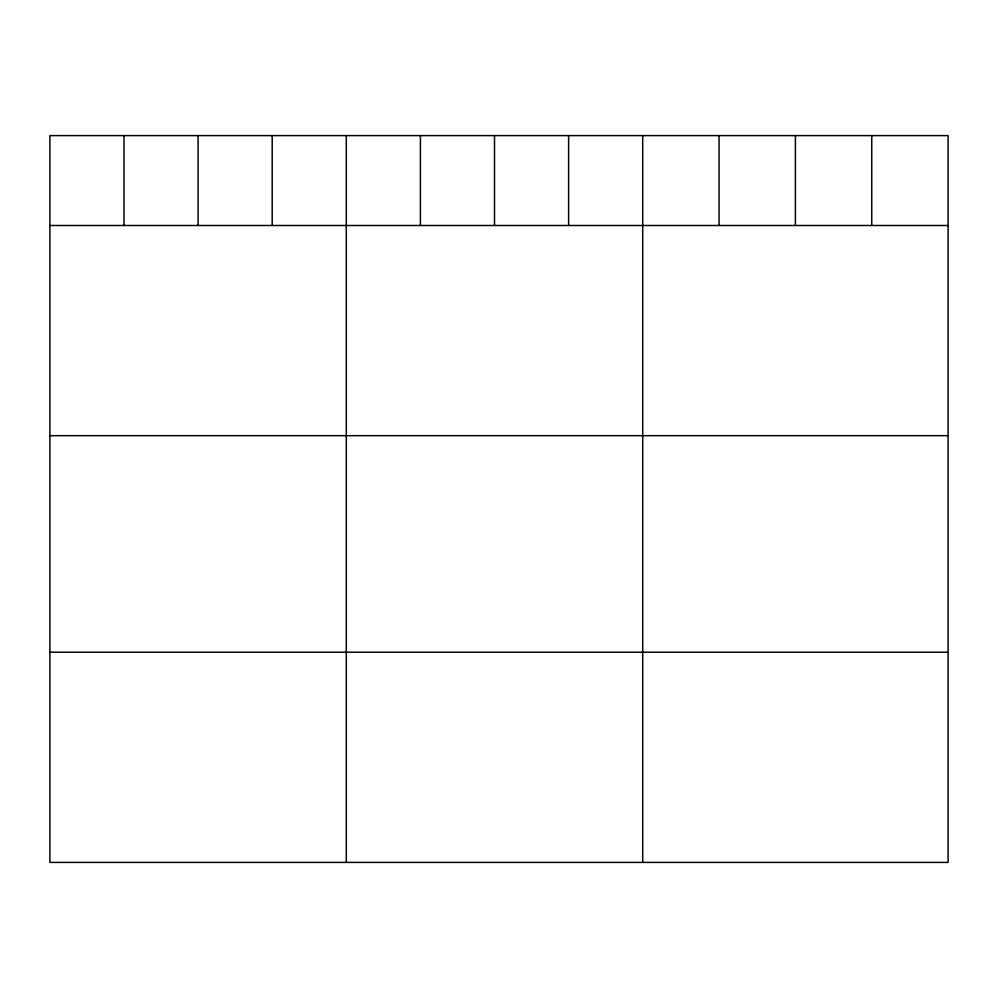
<?xml version="1.0" encoding="UTF-8"?>
<svg xmlns="http://www.w3.org/2000/svg" width="998" height="998" viewBox="0 0 998 998"><rect width="100%" height="100%" fill="white"/><g stroke="black" fill="none" stroke-linecap="round" stroke-linejoin="round"><path stroke-width="1.5" d="M948.1 225.498L948.1 862.397L49.9 862.397L49.9 135.603L948.1 135.603L948.1 225.498L49.9 225.498M49.9 435.677L948.1 435.677M49.9 652.218L948.1 652.218M871.753 135.603L871.753 225.498M795.406 135.603L795.406 225.498M719.059 135.603L719.059 225.498M642.712 135.603L642.712 862.397M568.611 135.603L568.611 225.498M494.509 135.603L494.509 225.498M420.408 135.603L420.408 225.498M346.306 135.603L346.306 862.397M272.204 135.603L272.204 225.498M198.103 135.603L198.103 225.498M124.002 135.603L124.002 225.498"/></g></svg>
